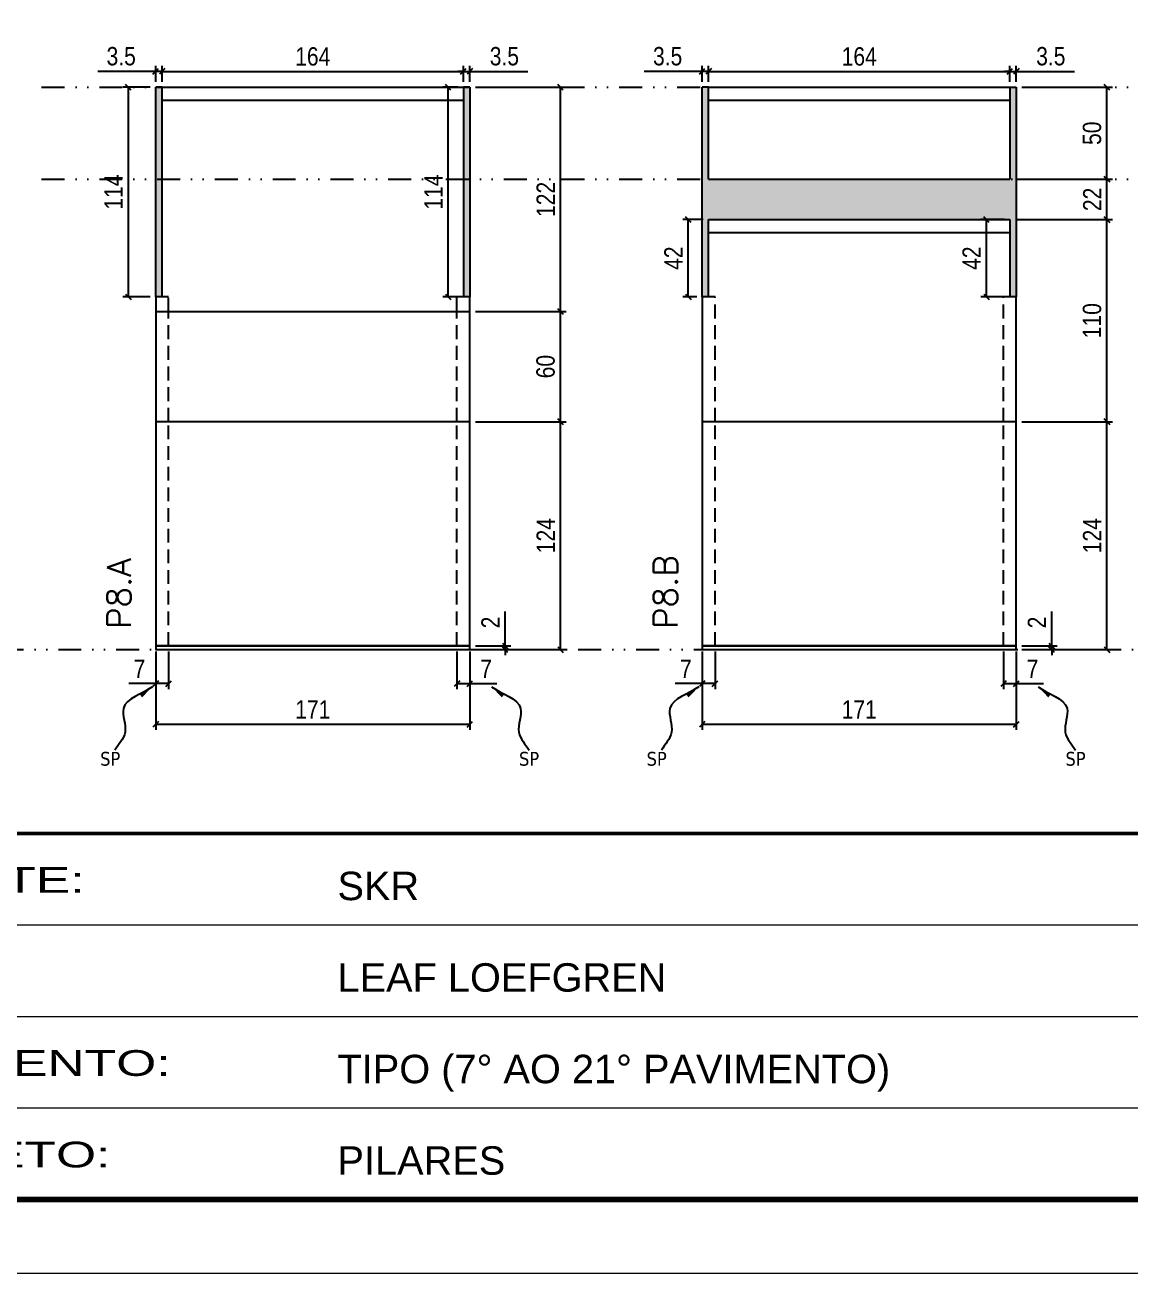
# Model space of a CAD drawing. Extents: x 14400 to 27878, y -21631 to 6985.
# Drawn here: x 19711 to 20312, y 3638 to 4317 of the extents above; entities that cross this region are included whole.
import ezdxf

# ---------------------------------------------------------------- set-up
doc = ezdxf.new("R2010")
doc.units = 0
for name, pattern in [('CONTINUO', [0]), ('DASHED', [0.75, 0.5, -0.25]), ('DIVIDE2', [0.625, 0.25, -0.125, 0, -0.125, 0, -0.125]), ('HIDDEN', [0.375, 0.25, -0.125])]:
    doc.linetypes.add(name, pattern=pattern)
for name, color, linetype in [('COTA', 241, 'Continuous'), ('Nível', 160, 'Continuous'), ('Painéis', 200, 'Continuous'), ('SARR_2.2x7', 40, 'Continuous'), ('Sarrafo de Pressão', 42, 'HIDDEN'), ('texto', 7, 'Continuous')]:
    doc.layers.add(name, color=color, linetype=linetype)
for name, color, linetype, lineweight in [('Folhas', 255, 'Continuous', 9), ('SARRAFO DE PRESSAO', 251, 'DASHED', 9), ('Texto Seção', 7, 'Continuous', 15)]:
    doc.layers.add(name, color=color, linetype=linetype, lineweight=lineweight)
doc.styles.add('ARIAL', font='arial.ttf')
doc.styles.add('COTA TECNICA', font='techl___.ttf', dxfattribs={"height": 10})
doc.styles.add('COTA TECNICA-50', font='techl___.ttf', dxfattribs={"height": 10})
doc.styles.add('REGUA-120', font='ROMANS.shx', dxfattribs={"height": 15})
doc.styles.get("Standard").update_dxf_attribs({"font": 'arial.ttf'})
doc.styles.add('Tecnologia', font='')
doc.styles.get('Tecnologia').set_extended_font_data('Forgotten Futurist')
doc.dimstyles.new('COTA PAINEL-50', dxfattribs={"dimtxt": 10, "dimasz": 3, "dimexe": 3, "dimexo": 3, "dimgap": 3, "dimtad": 1, "dimdec": 1, "dimzin": 12, "dimdsep": 46, "dimtxsty": 'COTA TECNICA-50', "dimblk1": 'OBLIQUE', "dimblk2": 'OBLIQUE', "dimsah": 1, "dimcen": 0.9, "dimclrd": 4, "dimclre": 4, "dimclrt": 240, "dimadec": 1, "dimazin": 3, "dimtfac": 1, "dimtdec": 1, "dimtmove": 0, "dimatfit": 3, "dimfxl": 1, "dimtolj": 1, "dimtzin": 12, "dimarcsym": 0})
doc.dimstyles.new('PAINEL', dxfattribs={"dimtxt": 10, "dimasz": 3, "dimexe": 3, "dimexo": 3, "dimgap": 3, "dimtad": 1, "dimdec": 1, "dimzin": 12, "dimdsep": 46, "dimtxsty": 'COTA TECNICA', "dimblk1": 'OBLIQUE', "dimblk2": 'OBLIQUE', "dimsah": 1, "dimcen": 0.9, "dimclrd": 4, "dimclre": 4, "dimclrt": 240, "dimadec": 1, "dimazin": 3, "dimtfac": 1, "dimtdec": 1, "dimtmove": 0, "dimatfit": 3, "dimfxl": 1, "dimtolj": 1, "dimtzin": 12, "dimarcsym": 0})
doc.dimstyles.get("Standard").update_dxf_attribs({"dimtxt": 0.18, "dimasz": 0.18, "dimexe": 0.18, "dimexo": 0.0625, "dimgap": 0.09, "dimtad": 0, "dimtih": 1, "dimtoh": 1, "dimdec": 4, "dimzin": 0, "dimdsep": 46, "dimtxsty": 'Standard', "dimcen": 0.09, "dimadec": 0, "dimazin": 0, "dimtfac": 1, "dimtdec": 4, "dimtofl": 0, "dimtmove": 0, "dimatfit": 3, "dimfxl": 1, "dimtolj": 1, "dimtzin": 0, "dimarcsym": 0})

# ---------------------------------------------------------------- blocks, each defined once
blk = doc.blocks.new('9999999999')
at = {"color": 30, "linetype": 'CONTINUO'}
for p, q in [((98564.56, 34379.64), (99583.98, 34379.64)), ((98564.56, 34329.83), (99487.98, 34329.83)), ((98564.56, 34280.02), (99487.98, 34280.02))]:
    blk.add_line(p, q, dxfattribs=at)
at = {"color": 30, "linetype": 'CONTINUO', "const_width": 2}
blk.add_lwpolyline([(99583.98, 34230.21), (99583.98, 34414.45, 0.414214), (99568.98, 34429.45), (98228.98, 34429.45, 0.414214), (98213.98, 34414.45), (98213.98, 34245.21, 0.414214), (98228.98, 34230.21), (99583.98, 34230.21)], format="xyb", dxfattribs=at)
at = {"layer": 'Folhas'}
blk.add_lwpolyline([(98138.98, 34190.21), (99623.98, 34190.21), (99623.98, 35240.21), (98138.98, 35240.21)], close=True, dxfattribs=at)
at = {"layer": 'Folhas', "color": 30, "const_width": 3}
blk.add_lwpolyline([(98213.98, 34230.21), (99583.98, 34230.21), (99583.98, 35200.21), (98213.98, 35200.21)], close=True, dxfattribs=at)
at = {"color": 7, "linetype": 'Continuous', "ltscale": 5, "style": 'ARIAL'}
for s, height, p in [('SKR', 15.483, (98837.68, 34393.13)), ('LEAF LOEFGREN', 15.4829, (98837.68, 34343.32)), ('TIPO (7° AO 21° PAVIMENTO)', 15.4829, (98837.68, 34293.51)), ('PILARES', 15.483, (98837.68, 34243.7))]:
    blk.add_text(s, height=height, dxfattribs=at).set_placement(p)
at = {"layer": 'Folhas', "color": 7, "style": 'Tecnologia', "width": 1.5}
for s, p in [('CLIENTE:', (98573.65, 34397.17)), ('PAVIMENTO:', (98573.65, 34297.5)), ('PROJETO:', (98573.65, 34247.69))]:
    blk.add_text(s, height=14, dxfattribs=at).set_placement(p)
blk = doc.blocks.new('_Oblique')
at = {"color": 0, "linetype": 'ByBlock', "lineweight": -2}
blk.add_line((-0.5, -0.5), (0.5, 0.5), dxfattribs=at)
blk = doc.blocks.new('*D1062')
at = {"layer": 'COTA', "color": 4, "lineweight": -2, "transparency": 16777216}
for p, q in [((19781.72, 3975.86), (19781.72, 3933.18)), ((19952.72, 3975.86), (19952.72, 3933.18)), ((19952.72, 3936.18), (19781.72, 3936.18))]:
    blk.add_line(p, q, dxfattribs=at)
at = {"layer": 'Defpoints', "color": 0, "transparency": 16777216}
for p in [(19781.72, 3978.86), (19952.72, 3978.86), (19781.72, 3936.18)]:
    blk.add_point(p, dxfattribs=at)
at = {"layer": 'COTA', "color": 4, "lineweight": -2, "transparency": 16777216, "xscale": 3, "yscale": 3, "zscale": 3, "rotation": 180}
blk.add_blockref('_Oblique', (19781.72, 3936.18), dxfattribs=at)
at = {"layer": 'COTA', "color": 4, "lineweight": -2, "transparency": 16777216, "xscale": 3, "yscale": 3, "zscale": 3}
blk.add_blockref('_Oblique', (19952.72, 3936.18), dxfattribs=at)
at = {"layer": 'COTA', "color": 240, "transparency": 16777216, "insert": (19867.22, 3944.26), "char_height": 10, "attachment_point": 5, "style": 'COTA TECNICA'}
blk.add_mtext('\\A1;171', dxfattribs=at)
blk = doc.blocks.new('*D1063')
at = {"layer": 'COTA', "color": 4, "lineweight": -2, "transparency": 16777216}
for p, q in [((19945.72, 3975.86), (19945.72, 3955.35)), ((19952.72, 3973.86), (19952.72, 3955.35)), ((19945.72, 3958.35), (19952.72, 3958.35)), ((19952.72, 3958.35), (19967.46, 3958.35))]:
    blk.add_line(p, q, dxfattribs=at)
at = {"layer": 'Defpoints', "color": 0, "transparency": 16777216}
for p in [(19945.72, 3978.86), (19952.72, 3976.86), (19952.72, 3958.35)]:
    blk.add_point(p, dxfattribs=at)
at = {"layer": 'COTA', "color": 4, "lineweight": -2, "transparency": 16777216, "xscale": 3, "yscale": 3, "zscale": 3, "rotation": 180}
blk.add_blockref('_Oblique', (19945.72, 3958.35), dxfattribs=at)
at = {"layer": 'COTA', "color": 4, "lineweight": -2, "transparency": 16777216, "xscale": 3, "yscale": 3, "zscale": 3}
blk.add_blockref('_Oblique', (19952.72, 3958.35), dxfattribs=at)
at = {"layer": 'COTA', "color": 240, "transparency": 16777216, "insert": (19961.59, 3966.42), "char_height": 10, "attachment_point": 5, "style": 'COTA TECNICA-50'}
blk.add_mtext('\\A1;7', dxfattribs=at)
blk = doc.blocks.new('*D1064')
at = {"layer": 'COTA', "color": 4, "lineweight": -2, "transparency": 16777216}
for p, q in [((19781.72, 3973.86), (19781.72, 3955.35)), ((19788.72, 3975.86), (19788.72, 3955.35)), ((19781.72, 3958.35), (19766.99, 3958.35)), ((19788.72, 3958.35), (19781.72, 3958.35))]:
    blk.add_line(p, q, dxfattribs=at)
at = {"layer": 'Defpoints', "color": 0, "transparency": 16777216}
for p in [(19781.72, 3976.86), (19788.72, 3978.86), (19781.72, 3958.35)]:
    blk.add_point(p, dxfattribs=at)
at = {"layer": 'COTA', "color": 4, "lineweight": -2, "transparency": 16777216, "xscale": 3, "yscale": 3, "zscale": 3, "rotation": 180}
blk.add_blockref('_Oblique', (19781.72, 3958.35), dxfattribs=at)
at = {"layer": 'COTA', "color": 4, "lineweight": -2, "transparency": 16777216, "xscale": 3, "yscale": 3, "zscale": 3}
blk.add_blockref('_Oblique', (19788.72, 3958.35), dxfattribs=at)
at = {"layer": 'COTA', "color": 240, "transparency": 16777216, "insert": (19772.86, 3966.42), "char_height": 10, "attachment_point": 5, "style": 'COTA TECNICA-50'}
blk.add_mtext('\\A1;7', dxfattribs=at)
blk = doc.blocks.new('*D1067')
at = {"layer": 'COTA', "color": 4, "linetype": 'ByBlock', "lineweight": -2, "transparency": 16777216}
for p, q in [((19955.72, 4100.86), (20005.09, 4100.86)), ((20002.09, 3976.86), (20002.09, 4100.86)), ((19955.72, 3976.86), (20005.09, 3976.86))]:
    blk.add_line(p, q, dxfattribs=at)
at = {"layer": 'Defpoints', "color": 0, "linetype": 'ByBlock', "transparency": 16777216}
for p in [(19952.72, 4100.86), (20002.09, 4100.86), (19952.72, 3976.86)]:
    blk.add_point(p, dxfattribs=at)
at = {"layer": 'COTA', "color": 4, "linetype": 'ByBlock', "lineweight": -2, "transparency": 16777216, "xscale": 3, "yscale": 3, "zscale": 3}
for p, rotation in [((20002.09, 4100.86), 90), ((20002.09, 3976.86), 270)]:
    blk.add_blockref('_Oblique', p, dxfattribs=dict(at, rotation=rotation))
at = {"layer": 'COTA', "color": 240, "linetype": 'ByBlock', "transparency": 16777216, "insert": (19994.02, 4038.86), "char_height": 10, "attachment_point": 5, "rotation": 90, "style": 'COTA TECNICA'}
blk.add_mtext('\\A1;124', dxfattribs=at)
blk = doc.blocks.new('*D1065')
at = {"layer": 'COTA', "color": 4, "lineweight": -2, "transparency": 16777216}
for p, q in [((19971.98, 3978.86), (19971.98, 3997.66)), ((19955.72, 3978.86), (19974.98, 3978.86)), ((19955.72, 3976.86), (19974.98, 3976.86)), ((19971.98, 3976.86), (19971.98, 3978.86)), ((19971.98, 3976.86), (19971.98, 3973.86))]:
    blk.add_line(p, q, dxfattribs=at)
at = {"layer": 'Defpoints', "color": 0, "transparency": 16777216}
for p in [(19952.72, 3978.86), (19952.72, 3976.86), (19971.98, 3976.86)]:
    blk.add_point(p, dxfattribs=at)
at = {"layer": 'COTA', "color": 4, "lineweight": -2, "transparency": 16777216, "xscale": 3, "yscale": 3, "zscale": 3}
for p, rotation in [((19971.98, 3978.86), 270), ((19971.98, 3976.86), 90)]:
    blk.add_blockref('_Oblique', p, dxfattribs=dict(at, rotation=rotation))
at = {"layer": 'COTA', "color": 240, "transparency": 16777216, "insert": (19963.98, 3991.61), "char_height": 10, "attachment_point": 5, "rotation": 90, "style": 'COTA TECNICA-50'}
blk.add_mtext('\\A1;2', dxfattribs=at)
blk = doc.blocks.new('*D1068')
at = {"layer": 'COTA', "color": 4, "linetype": 'ByBlock', "lineweight": -2, "transparency": 16777216}
for p, q in [((19955.72, 4100.86), (20005.09, 4100.86)), ((20002.09, 3976.86), (20002.09, 4100.86)), ((19955.72, 3976.86), (20005.09, 3976.86))]:
    blk.add_line(p, q, dxfattribs=at)
at = {"layer": 'Defpoints', "color": 0, "linetype": 'ByBlock', "transparency": 16777216}
for p in [(19952.72, 4100.86), (20002.09, 4100.86), (19952.72, 3976.86)]:
    blk.add_point(p, dxfattribs=at)
at = {"layer": 'COTA', "color": 4, "linetype": 'ByBlock', "lineweight": -2, "transparency": 16777216, "xscale": 3, "yscale": 3, "zscale": 3}
for p, rotation in [((20002.09, 4100.86), 90), ((20002.09, 3976.86), 270)]:
    blk.add_blockref('_Oblique', p, dxfattribs=dict(at, rotation=rotation))
at = {"layer": 'COTA', "color": 240, "linetype": 'ByBlock', "transparency": 16777216, "insert": (19994.02, 4038.86), "char_height": 10, "attachment_point": 5, "rotation": 90, "style": 'COTA TECNICA'}
blk.add_mtext('\\A1;124', dxfattribs=at)
blk = doc.blocks.new('*D1070')
at = {"layer": 'COTA', "color": 4, "lineweight": -2, "transparency": 16777216}
for p, q in [((20079.22, 3975.86), (20079.22, 3933.18)), ((20250.22, 3975.86), (20250.22, 3933.18)), ((20250.22, 3936.18), (20079.22, 3936.18))]:
    blk.add_line(p, q, dxfattribs=at)
at = {"layer": 'Defpoints', "color": 0, "transparency": 16777216}
for p in [(20079.22, 3978.86), (20250.22, 3978.86), (20079.22, 3936.18)]:
    blk.add_point(p, dxfattribs=at)
at = {"layer": 'COTA', "color": 4, "lineweight": -2, "transparency": 16777216, "xscale": 3, "yscale": 3, "zscale": 3, "rotation": 180}
blk.add_blockref('_Oblique', (20079.22, 3936.18), dxfattribs=at)
at = {"layer": 'COTA', "color": 4, "lineweight": -2, "transparency": 16777216, "xscale": 3, "yscale": 3, "zscale": 3}
blk.add_blockref('_Oblique', (20250.22, 3936.18), dxfattribs=at)
at = {"layer": 'COTA', "color": 240, "transparency": 16777216, "insert": (20164.72, 3944.26), "char_height": 10, "attachment_point": 5, "style": 'COTA TECNICA'}
blk.add_mtext('\\A1;171', dxfattribs=at)
blk = doc.blocks.new('*D1071')
at = {"layer": 'COTA', "color": 4, "lineweight": -2, "transparency": 16777216}
for p, q in [((20243.22, 3975.86), (20243.22, 3955.35)), ((20250.22, 3973.86), (20250.22, 3955.35)), ((20243.22, 3958.35), (20250.22, 3958.35)), ((20250.22, 3958.35), (20264.95, 3958.35))]:
    blk.add_line(p, q, dxfattribs=at)
at = {"layer": 'Defpoints', "color": 0, "transparency": 16777216}
for p in [(20243.22, 3978.86), (20250.22, 3976.86), (20250.22, 3958.35)]:
    blk.add_point(p, dxfattribs=at)
at = {"layer": 'COTA', "color": 4, "lineweight": -2, "transparency": 16777216, "xscale": 3, "yscale": 3, "zscale": 3, "rotation": 180}
blk.add_blockref('_Oblique', (20243.22, 3958.35), dxfattribs=at)
at = {"layer": 'COTA', "color": 4, "lineweight": -2, "transparency": 16777216, "xscale": 3, "yscale": 3, "zscale": 3}
blk.add_blockref('_Oblique', (20250.22, 3958.35), dxfattribs=at)
at = {"layer": 'COTA', "color": 240, "transparency": 16777216, "insert": (20259.09, 3966.42), "char_height": 10, "attachment_point": 5, "style": 'COTA TECNICA-50'}
blk.add_mtext('\\A1;7', dxfattribs=at)
blk = doc.blocks.new('*D1072')
at = {"layer": 'COTA', "color": 4, "lineweight": -2, "transparency": 16777216}
for p, q in [((20079.22, 3973.86), (20079.22, 3955.35)), ((20086.22, 3975.86), (20086.22, 3955.35)), ((20079.22, 3958.35), (20064.49, 3958.35)), ((20086.22, 3958.35), (20079.22, 3958.35))]:
    blk.add_line(p, q, dxfattribs=at)
at = {"layer": 'Defpoints', "color": 0, "transparency": 16777216}
for p in [(20079.22, 3976.86), (20086.22, 3978.86), (20079.22, 3958.35)]:
    blk.add_point(p, dxfattribs=at)
at = {"layer": 'COTA', "color": 4, "lineweight": -2, "transparency": 16777216, "xscale": 3, "yscale": 3, "zscale": 3, "rotation": 180}
blk.add_blockref('_Oblique', (20079.22, 3958.35), dxfattribs=at)
at = {"layer": 'COTA', "color": 4, "lineweight": -2, "transparency": 16777216, "xscale": 3, "yscale": 3, "zscale": 3}
blk.add_blockref('_Oblique', (20086.22, 3958.35), dxfattribs=at)
at = {"layer": 'COTA', "color": 240, "transparency": 16777216, "insert": (20070.35, 3966.42), "char_height": 10, "attachment_point": 5, "style": 'COTA TECNICA-50'}
blk.add_mtext('\\A1;7', dxfattribs=at)
blk = doc.blocks.new('*D1074')
at = {"layer": 'COTA', "color": 4, "linetype": 'ByBlock', "lineweight": -2, "transparency": 16777216}
for p, q in [((20253.22, 4100.86), (20302.59, 4100.86)), ((20299.59, 3976.86), (20299.59, 4100.86)), ((20253.22, 3976.86), (20302.59, 3976.86))]:
    blk.add_line(p, q, dxfattribs=at)
at = {"layer": 'Defpoints', "color": 0, "linetype": 'ByBlock', "transparency": 16777216}
for p in [(20250.22, 4100.86), (20299.59, 4100.86), (20250.22, 3976.86)]:
    blk.add_point(p, dxfattribs=at)
at = {"layer": 'COTA', "color": 4, "linetype": 'ByBlock', "lineweight": -2, "transparency": 16777216, "xscale": 3, "yscale": 3, "zscale": 3}
for p, rotation in [((20299.59, 4100.86), 90), ((20299.59, 3976.86), 270)]:
    blk.add_blockref('_Oblique', p, dxfattribs=dict(at, rotation=rotation))
at = {"layer": 'COTA', "color": 240, "linetype": 'ByBlock', "transparency": 16777216, "insert": (20291.51, 4038.86), "char_height": 10, "attachment_point": 5, "rotation": 90, "style": 'COTA TECNICA'}
blk.add_mtext('\\A1;124', dxfattribs=at)
blk = doc.blocks.new('*D1073')
at = {"layer": 'COTA', "color": 4, "lineweight": -2, "transparency": 16777216}
for p, q in [((20269.48, 3978.86), (20269.48, 3997.66)), ((20253.22, 3978.86), (20272.48, 3978.86)), ((20253.22, 3976.86), (20272.48, 3976.86)), ((20269.48, 3976.86), (20269.48, 3978.86)), ((20269.48, 3976.86), (20269.48, 3973.86))]:
    blk.add_line(p, q, dxfattribs=at)
at = {"layer": 'Defpoints', "color": 0, "transparency": 16777216}
for p in [(20250.22, 3978.86), (20250.22, 3976.86), (20269.48, 3976.86)]:
    blk.add_point(p, dxfattribs=at)
at = {"layer": 'COTA', "color": 4, "lineweight": -2, "transparency": 16777216, "xscale": 3, "yscale": 3, "zscale": 3}
for p, rotation in [((20269.48, 3978.86), 270), ((20269.48, 3976.86), 90)]:
    blk.add_blockref('_Oblique', p, dxfattribs=dict(at, rotation=rotation))
at = {"layer": 'COTA', "color": 240, "transparency": 16777216, "insert": (20261.48, 3991.61), "char_height": 10, "attachment_point": 5, "rotation": 90, "style": 'COTA TECNICA-50'}
blk.add_mtext('\\A1;2', dxfattribs=at)
blk = doc.blocks.new('*D1075')
at = {"layer": 'COTA', "color": 4, "linetype": 'ByBlock', "lineweight": -2, "transparency": 16777216}
for p, q in [((20253.22, 4100.86), (20302.59, 4100.86)), ((20299.59, 3976.86), (20299.59, 4100.86)), ((20253.22, 3976.86), (20302.59, 3976.86))]:
    blk.add_line(p, q, dxfattribs=at)
at = {"layer": 'Defpoints', "color": 0, "linetype": 'ByBlock', "transparency": 16777216}
for p in [(20250.22, 4100.86), (20299.59, 4100.86), (20250.22, 3976.86)]:
    blk.add_point(p, dxfattribs=at)
at = {"layer": 'COTA', "color": 4, "linetype": 'ByBlock', "lineweight": -2, "transparency": 16777216, "xscale": 3, "yscale": 3, "zscale": 3}
for p, rotation in [((20299.59, 4100.86), 90), ((20299.59, 3976.86), 270)]:
    blk.add_blockref('_Oblique', p, dxfattribs=dict(at, rotation=rotation))
at = {"layer": 'COTA', "color": 240, "linetype": 'ByBlock', "transparency": 16777216, "insert": (20291.51, 4038.86), "char_height": 10, "attachment_point": 5, "rotation": 90, "style": 'COTA TECNICA'}
blk.add_mtext('\\A1;124', dxfattribs=at)
blk = doc.blocks.new('*D1076')
at = {"layer": 'COTA', "color": 4, "lineweight": -2, "transparency": 16777216}
for p, q in [((20249.72, 4210.86), (20302.59, 4210.86)), ((20299.59, 4100.86), (20299.59, 4210.86)), ((20253.22, 4100.86), (20302.59, 4100.86))]:
    blk.add_line(p, q, dxfattribs=at)
at = {"layer": 'Defpoints', "color": 0, "transparency": 16777216}
for p in [(20246.72, 4210.86), (20299.59, 4210.86), (20250.22, 4100.86)]:
    blk.add_point(p, dxfattribs=at)
at = {"layer": 'COTA', "color": 4, "lineweight": -2, "transparency": 16777216, "xscale": 3, "yscale": 3, "zscale": 3}
for p, rotation in [((20299.59, 4210.86), 90), ((20299.59, 4100.86), 270)]:
    blk.add_blockref('_Oblique', p, dxfattribs=dict(at, rotation=rotation))
at = {"layer": 'COTA', "color": 240, "transparency": 16777216, "insert": (20291.48, 4155.86), "char_height": 10, "attachment_point": 5, "rotation": 90, "style": 'COTA TECNICA-50'}
blk.add_mtext('\\A1;110', dxfattribs=at)
blk = doc.blocks.new('*D2824')
at = {"layer": 'COTA', "color": 4, "lineweight": -2, "transparency": 16777216}
for p, q in [((19955.72, 4160.86), (20005.09, 4160.86)), ((20002.09, 4100.86), (20002.09, 4160.86)), ((19955.72, 4100.86), (20005.09, 4100.86))]:
    blk.add_line(p, q, dxfattribs=at)
at = {"layer": 'Defpoints', "color": 0, "transparency": 16777216}
for p in [(19952.72, 4160.86), (20002.09, 4160.86), (19952.72, 4100.86)]:
    blk.add_point(p, dxfattribs=at)
at = {"layer": 'COTA', "color": 4, "lineweight": -2, "transparency": 16777216, "xscale": 3, "yscale": 3, "zscale": 3}
for p, rotation in [((20002.09, 4160.86), 90), ((20002.09, 4100.86), 270)]:
    blk.add_blockref('_Oblique', p, dxfattribs=dict(at, rotation=rotation))
at = {"layer": 'COTA', "color": 240, "transparency": 16777216, "insert": (19993.99, 4130.86), "char_height": 10, "attachment_point": 5, "rotation": 90, "style": 'COTA TECNICA'}
blk.add_mtext('\\A1;60', dxfattribs=at)
blk = doc.blocks.new('*D2825')
at = {"layer": 'COTA', "color": 4, "lineweight": -2, "transparency": 16777216}
for p, q in [((19955.72, 4282.86), (20005.09, 4282.86)), ((20002.09, 4160.86), (20002.09, 4282.86)), ((19955.72, 4160.86), (20005.09, 4160.86))]:
    blk.add_line(p, q, dxfattribs=at)
at = {"layer": 'Defpoints', "color": 0, "transparency": 16777216}
for p in [(19952.72, 4282.86), (20002.09, 4282.86), (19952.72, 4160.86)]:
    blk.add_point(p, dxfattribs=at)
at = {"layer": 'COTA', "color": 4, "lineweight": -2, "transparency": 16777216, "xscale": 3, "yscale": 3, "zscale": 3}
for p, rotation in [((20002.09, 4282.86), 90), ((20002.09, 4160.86), 270)]:
    blk.add_blockref('_Oblique', p, dxfattribs=dict(at, rotation=rotation))
at = {"layer": 'COTA', "color": 240, "transparency": 16777216, "insert": (19994.03, 4221.86), "char_height": 10, "attachment_point": 5, "rotation": 90, "style": 'COTA TECNICA'}
blk.add_mtext('\\A1;122', dxfattribs=at)
blk = doc.blocks.new('*D2826')
at = {"layer": 'COTA', "color": 4, "lineweight": -2, "transparency": 16777216}
for p, q in [((19781.72, 4285.86), (19781.72, 4294.51)), ((19785.22, 4285.86), (19785.22, 4294.51)), ((19781.72, 4291.51), (19750.12, 4291.51)), ((19785.22, 4291.51), (19781.72, 4291.51)), ((19785.22, 4291.51), (19788.22, 4291.51))]:
    blk.add_line(p, q, dxfattribs=at)
at = {"layer": 'Defpoints', "color": 0, "transparency": 16777216}
for p in [(19781.72, 4291.51), (19781.72, 4282.86), (19785.22, 4282.86)]:
    blk.add_point(p, dxfattribs=at)
at = {"layer": 'COTA', "color": 4, "lineweight": -2, "transparency": 16777216, "xscale": 3, "yscale": 3, "zscale": 3}
blk.add_blockref('_Oblique', (19781.72, 4291.51), dxfattribs=at)
at = {"layer": 'COTA', "color": 4, "lineweight": -2, "transparency": 16777216, "xscale": 3, "yscale": 3, "zscale": 3, "rotation": 180}
blk.add_blockref('_Oblique', (19785.22, 4291.51), dxfattribs=at)
at = {"layer": 'COTA', "color": 240, "transparency": 16777216, "insert": (19762.92, 4299.72), "char_height": 10, "attachment_point": 5, "style": 'COTA TECNICA'}
blk.add_mtext('\\A1;3.5', dxfattribs=at)
blk = doc.blocks.new('*D2827')
at = {"layer": 'COTA', "color": 4, "lineweight": -2, "transparency": 16777216}
for p, q in [((19785.22, 4285.86), (19785.22, 4294.51)), ((19949.22, 4285.86), (19949.22, 4294.51)), ((19785.22, 4291.51), (19949.22, 4291.51))]:
    blk.add_line(p, q, dxfattribs=at)
at = {"layer": 'Defpoints', "color": 0, "transparency": 16777216}
for p in [(19949.22, 4291.51), (19785.22, 4282.86), (19949.22, 4282.86)]:
    blk.add_point(p, dxfattribs=at)
at = {"layer": 'COTA', "color": 4, "lineweight": -2, "transparency": 16777216, "xscale": 3, "yscale": 3, "zscale": 3, "rotation": 180}
blk.add_blockref('_Oblique', (19785.22, 4291.51), dxfattribs=at)
at = {"layer": 'COTA', "color": 4, "lineweight": -2, "transparency": 16777216, "xscale": 3, "yscale": 3, "zscale": 3}
blk.add_blockref('_Oblique', (19949.22, 4291.51), dxfattribs=at)
at = {"layer": 'COTA', "color": 240, "transparency": 16777216, "insert": (19867.22, 4299.61), "char_height": 10, "attachment_point": 5, "style": 'COTA TECNICA'}
blk.add_mtext('\\A1;164', dxfattribs=at)
blk = doc.blocks.new('*D2828')
at = {"layer": 'COTA', "color": 4, "lineweight": -2, "transparency": 16777216}
for p, q in [((19949.22, 4285.86), (19949.22, 4294.51)), ((19952.72, 4285.86), (19952.72, 4294.51)), ((19949.22, 4291.51), (19946.22, 4291.51)), ((19949.22, 4291.51), (19952.72, 4291.51)), ((19952.72, 4291.51), (19984.33, 4291.51))]:
    blk.add_line(p, q, dxfattribs=at)
at = {"layer": 'Defpoints', "color": 0, "transparency": 16777216}
for p in [(19952.72, 4291.51), (19949.22, 4282.86), (19952.72, 4282.86)]:
    blk.add_point(p, dxfattribs=at)
at = {"layer": 'COTA', "color": 4, "lineweight": -2, "transparency": 16777216, "xscale": 3, "yscale": 3, "zscale": 3}
blk.add_blockref('_Oblique', (19949.22, 4291.51), dxfattribs=at)
at = {"layer": 'COTA', "color": 4, "lineweight": -2, "transparency": 16777216, "xscale": 3, "yscale": 3, "zscale": 3, "rotation": 180}
blk.add_blockref('_Oblique', (19952.72, 4291.51), dxfattribs=at)
at = {"layer": 'COTA', "color": 240, "transparency": 16777216, "insert": (19971.53, 4299.72), "char_height": 10, "attachment_point": 5, "style": 'COTA TECNICA'}
blk.add_mtext('\\A1;3.5', dxfattribs=at)
blk = doc.blocks.new('*D2829')
at = {"layer": 'COTA', "color": 4, "lineweight": -2, "transparency": 16777216}
for p, q in [((19778.72, 4282.86), (19763.83, 4282.86)), ((19766.83, 4168.86), (19766.83, 4282.86)), ((19778.72, 4168.86), (19763.83, 4168.86))]:
    blk.add_line(p, q, dxfattribs=at)
at = {"layer": 'Defpoints', "color": 0, "transparency": 16777216}
for p in [(19766.83, 4282.86), (19781.72, 4282.86), (19781.72, 4168.86)]:
    blk.add_point(p, dxfattribs=at)
at = {"layer": 'COTA', "color": 4, "lineweight": -2, "transparency": 16777216, "xscale": 3, "yscale": 3, "zscale": 3}
for p, rotation in [((19766.83, 4282.86), 90), ((19766.83, 4168.86), 270)]:
    blk.add_blockref('_Oblique', p, dxfattribs=dict(at, rotation=rotation))
at = {"layer": 'COTA', "color": 240, "transparency": 16777216, "insert": (19758.75, 4225.86), "char_height": 10, "attachment_point": 5, "rotation": 90, "style": 'COTA TECNICA'}
blk.add_mtext('\\A1;114', dxfattribs=at)
blk = doc.blocks.new('*D2830')
at = {"layer": 'COTA', "color": 4, "lineweight": -2, "transparency": 16777216}
for p, q in [((19946.22, 4282.86), (19937.95, 4282.86)), ((19940.95, 4168.86), (19940.95, 4282.86)), ((19946.22, 4168.86), (19937.95, 4168.86))]:
    blk.add_line(p, q, dxfattribs=at)
at = {"layer": 'Defpoints', "color": 0, "transparency": 16777216}
for p in [(19940.95, 4282.86), (19949.22, 4282.86), (19949.22, 4168.86)]:
    blk.add_point(p, dxfattribs=at)
at = {"layer": 'COTA', "color": 4, "lineweight": -2, "transparency": 16777216, "xscale": 3, "yscale": 3, "zscale": 3}
for p, rotation in [((19940.95, 4282.86), 90), ((19940.95, 4168.86), 270)]:
    blk.add_blockref('_Oblique', p, dxfattribs=dict(at, rotation=rotation))
at = {"layer": 'COTA', "color": 240, "transparency": 16777216, "insert": (19932.88, 4225.86), "char_height": 10, "attachment_point": 5, "rotation": 90, "style": 'COTA TECNICA'}
blk.add_mtext('\\A1;114', dxfattribs=at)
blk = doc.blocks.new('*D2831')
at = {"layer": 'COTA', "color": 4, "lineweight": -2, "transparency": 16777216}
for p, q in [((20249.72, 4232.86), (20302.59, 4232.86)), ((20299.59, 4210.86), (20299.59, 4232.86)), ((20249.72, 4210.86), (20302.59, 4210.86))]:
    blk.add_line(p, q, dxfattribs=at)
at = {"layer": 'Defpoints', "color": 0, "transparency": 16777216}
for p in [(20246.72, 4232.86), (20299.59, 4232.86), (20246.72, 4210.86)]:
    blk.add_point(p, dxfattribs=at)
at = {"layer": 'COTA', "color": 4, "lineweight": -2, "transparency": 16777216, "xscale": 3, "yscale": 3, "zscale": 3}
for p, rotation in [((20299.59, 4232.86), 90), ((20299.59, 4210.86), 270)]:
    blk.add_blockref('_Oblique', p, dxfattribs=dict(at, rotation=rotation))
at = {"layer": 'COTA', "color": 240, "transparency": 16777216, "insert": (20291.59, 4221.86), "char_height": 10, "attachment_point": 5, "rotation": 90, "style": 'COTA TECNICA'}
blk.add_mtext('\\A1;22', dxfattribs=at)
blk = doc.blocks.new('*D2832')
at = {"layer": 'COTA', "color": 4, "lineweight": -2, "transparency": 16777216}
for p, q in [((20253.22, 4282.86), (20302.59, 4282.86)), ((20299.59, 4232.86), (20299.59, 4282.86)), ((20249.72, 4232.86), (20302.59, 4232.86))]:
    blk.add_line(p, q, dxfattribs=at)
at = {"layer": 'Defpoints', "color": 0, "transparency": 16777216}
for p in [(20250.22, 4282.86), (20299.59, 4282.86), (20246.72, 4232.86)]:
    blk.add_point(p, dxfattribs=at)
at = {"layer": 'COTA', "color": 4, "lineweight": -2, "transparency": 16777216, "xscale": 3, "yscale": 3, "zscale": 3}
for p, rotation in [((20299.59, 4282.86), 90), ((20299.59, 4232.86), 270)]:
    blk.add_blockref('_Oblique', p, dxfattribs=dict(at, rotation=rotation))
at = {"layer": 'COTA', "color": 240, "transparency": 16777216, "insert": (20291.48, 4257.86), "char_height": 10, "attachment_point": 5, "rotation": 90, "style": 'COTA TECNICA'}
blk.add_mtext('\\A1;50', dxfattribs=at)
blk = doc.blocks.new('*D2833')
at = {"layer": 'COTA', "color": 4, "lineweight": -2, "transparency": 16777216}
for p, q in [((20079.22, 4285.86), (20079.22, 4294.51)), ((20082.72, 4285.86), (20082.72, 4294.51)), ((20079.22, 4291.51), (20047.61, 4291.51)), ((20082.72, 4291.51), (20079.22, 4291.51)), ((20082.72, 4291.51), (20085.72, 4291.51))]:
    blk.add_line(p, q, dxfattribs=at)
at = {"layer": 'Defpoints', "color": 0, "transparency": 16777216}
for p in [(20079.22, 4291.51), (20079.22, 4282.86), (20082.72, 4282.86)]:
    blk.add_point(p, dxfattribs=at)
at = {"layer": 'COTA', "color": 4, "lineweight": -2, "transparency": 16777216, "xscale": 3, "yscale": 3, "zscale": 3}
blk.add_blockref('_Oblique', (20079.22, 4291.51), dxfattribs=at)
at = {"layer": 'COTA', "color": 4, "lineweight": -2, "transparency": 16777216, "xscale": 3, "yscale": 3, "zscale": 3, "rotation": 180}
blk.add_blockref('_Oblique', (20082.72, 4291.51), dxfattribs=at)
at = {"layer": 'COTA', "color": 240, "transparency": 16777216, "insert": (20060.42, 4299.72), "char_height": 10, "attachment_point": 5, "style": 'COTA TECNICA'}
blk.add_mtext('\\A1;3.5', dxfattribs=at)
blk = doc.blocks.new('*D2834')
at = {"layer": 'COTA', "color": 4, "lineweight": -2, "transparency": 16777216}
for p, q in [((20082.72, 4285.86), (20082.72, 4294.51)), ((20246.72, 4285.86), (20246.72, 4294.51)), ((20082.72, 4291.51), (20246.72, 4291.51))]:
    blk.add_line(p, q, dxfattribs=at)
at = {"layer": 'Defpoints', "color": 0, "transparency": 16777216}
for p in [(20246.72, 4291.51), (20082.72, 4282.86), (20246.72, 4282.86)]:
    blk.add_point(p, dxfattribs=at)
at = {"layer": 'COTA', "color": 4, "lineweight": -2, "transparency": 16777216, "xscale": 3, "yscale": 3, "zscale": 3, "rotation": 180}
blk.add_blockref('_Oblique', (20082.72, 4291.51), dxfattribs=at)
at = {"layer": 'COTA', "color": 4, "lineweight": -2, "transparency": 16777216, "xscale": 3, "yscale": 3, "zscale": 3}
blk.add_blockref('_Oblique', (20246.72, 4291.51), dxfattribs=at)
at = {"layer": 'COTA', "color": 240, "transparency": 16777216, "insert": (20164.72, 4299.61), "char_height": 10, "attachment_point": 5, "style": 'COTA TECNICA'}
blk.add_mtext('\\A1;164', dxfattribs=at)
blk = doc.blocks.new('*D2835')
at = {"layer": 'COTA', "color": 4, "lineweight": -2, "transparency": 16777216}
for p, q in [((20246.72, 4285.86), (20246.72, 4294.51)), ((20250.22, 4285.86), (20250.22, 4294.51)), ((20246.72, 4291.51), (20243.72, 4291.51)), ((20246.72, 4291.51), (20250.22, 4291.51)), ((20250.22, 4291.51), (20281.82, 4291.51))]:
    blk.add_line(p, q, dxfattribs=at)
at = {"layer": 'Defpoints', "color": 0, "transparency": 16777216}
for p in [(20250.22, 4291.51), (20246.72, 4282.86), (20250.22, 4282.86)]:
    blk.add_point(p, dxfattribs=at)
at = {"layer": 'COTA', "color": 4, "lineweight": -2, "transparency": 16777216, "xscale": 3, "yscale": 3, "zscale": 3}
blk.add_blockref('_Oblique', (20246.72, 4291.51), dxfattribs=at)
at = {"layer": 'COTA', "color": 4, "lineweight": -2, "transparency": 16777216, "xscale": 3, "yscale": 3, "zscale": 3, "rotation": 180}
blk.add_blockref('_Oblique', (20250.22, 4291.51), dxfattribs=at)
at = {"layer": 'COTA', "color": 240, "transparency": 16777216, "insert": (20269.02, 4299.72), "char_height": 10, "attachment_point": 5, "style": 'COTA TECNICA'}
blk.add_mtext('\\A1;3.5', dxfattribs=at)
blk = doc.blocks.new('*D2836')
at = {"layer": 'COTA', "color": 4, "lineweight": -2, "transparency": 16777216}
for p, q in [((20079.72, 4210.86), (20068.63, 4210.86)), ((20071.63, 4168.86), (20071.63, 4210.86)), ((20076.22, 4168.86), (20068.63, 4168.86))]:
    blk.add_line(p, q, dxfattribs=at)
at = {"layer": 'Defpoints', "color": 0, "transparency": 16777216}
for p in [(20071.63, 4210.86), (20082.72, 4210.86), (20079.22, 4168.86)]:
    blk.add_point(p, dxfattribs=at)
at = {"layer": 'COTA', "color": 4, "lineweight": -2, "transparency": 16777216, "xscale": 3, "yscale": 3, "zscale": 3}
for p, rotation in [((20071.63, 4210.86), 90), ((20071.63, 4168.86), 270)]:
    blk.add_blockref('_Oblique', p, dxfattribs=dict(at, rotation=rotation))
at = {"layer": 'COTA', "color": 240, "transparency": 16777216, "insert": (20063.56, 4189.86), "char_height": 10, "attachment_point": 5, "rotation": 90, "style": 'COTA TECNICA'}
blk.add_mtext('\\A1;42', dxfattribs=at)
blk = doc.blocks.new('*D2837')
at = {"layer": 'COTA', "color": 4, "lineweight": -2, "transparency": 16777216}
for p, q in [((20243.72, 4210.86), (20230.97, 4210.86)), ((20233.97, 4168.86), (20233.97, 4210.86)), ((20243.72, 4168.86), (20230.97, 4168.86))]:
    blk.add_line(p, q, dxfattribs=at)
at = {"layer": 'Defpoints', "color": 0, "transparency": 16777216}
for p in [(20233.97, 4210.86), (20246.72, 4210.86), (20246.72, 4168.86)]:
    blk.add_point(p, dxfattribs=at)
at = {"layer": 'COTA', "color": 4, "lineweight": -2, "transparency": 16777216, "xscale": 3, "yscale": 3, "zscale": 3}
for p, rotation in [((20233.97, 4210.86), 90), ((20233.97, 4168.86), 270)]:
    blk.add_blockref('_Oblique', p, dxfattribs=dict(at, rotation=rotation))
at = {"layer": 'COTA', "color": 240, "transparency": 16777216, "insert": (20225.9, 4189.86), "char_height": 10, "attachment_point": 5, "rotation": 90, "style": 'COTA TECNICA'}
blk.add_mtext('\\A1;42', dxfattribs=at)

msp = doc.modelspace()

# ---------------------------------------------------------------- hatches: boundary and pattern name
at = {"layer": 'COTA'}
h = msp.add_hatch(dxfattribs=at)
h.set_pattern_fill('AR-CONC', color=256, scale=0.03)
h.paths.add_polyline_path([(19785.225, 4282.86), (19781.725, 4282.86), (19781.725, 4232.86), (19785.225, 4232.86)])
h.paths.add_polyline_path([(19785.225, 4232.86), (19781.725, 4232.86), (19781.725, 4168.86), (19785.225, 4168.86)])
h.paths.add_polyline_path([(19952.725, 4232.86), (19949.225, 4232.86), (19949.225, 4168.86), (19952.725, 4168.86)])
h.paths.add_polyline_path([(19952.725, 4282.86), (19949.225, 4282.86), (19949.225, 4232.86), (19952.725, 4232.86)])
h = msp.add_hatch(dxfattribs=at)
h.set_pattern_fill('AR-CONC', color=256, scale=0.03)
h.set_pattern_definition([(50, (11.99, 0), (5.4655401, -0.4781726), [0.5715, -6.2865]), (355, (11.99, 0), (-1.0573026, 5.7317054), [0.4572, -5.0292175]), (100.451445, (12.4456, -0.04), (4.4082374, 5.2535326), [0.4857003, -5.3427073]), (46.1842, (11.99, 1.524), (8.1323712, -1.2612698), [0.85725, -9.42975]), (96.635558, (12.668, 1.419), (7.122124, 7.4227837), [0.7285507, -8.0140682]), (351.18415, (11.99, 1.524), (7.122124, 7.4227837), [0.685799, -7.543792]), (21, (12.752, 1.143), (4.5484317, -3.0679559), [0.5715, -6.2865]), (326, (12.752, 1.143), (1.8540609, 5.525639), [0.4572, -5.0292]), (71.451445, (13.131, 0.8873), (6.4024926, 2.457683), [0.4857003, -5.3426981]), (37.5, (11.99, 0), (0.0926581, 2.53665117), [0, -4.96824, 0, -5.1054, 0, -5.04825]), (7.5, (11.99, 0), (2.00458988, 3.00541724), [0, -2.91084, 0, -4.85394, 0, -1.92405]), (327.5, (10.2908, 0), (4.06771786, -0.17186232), [0, -1.905, 0, -5.9436, 0, -7.8867]), (317.5, (9.529, 0), (4.44387544, 0.76279473), [0, -2.4765, 0, -3.94716, 0, -5.6007])])
h.paths.add_polyline_path([(20250.22, 4232.86), (20079.22, 4232.86), (20079.22, 4168.86), (20082.72, 4168.86), (20082.72, 4210.86), (20246.72, 4210.86), (20246.72, 4168.86), (20250.22, 4168.86)])
h.paths.add_polyline_path([(20250.22, 4282.86), (20246.72, 4282.86), (20246.72, 4232.86), (20250.22, 4232.86)])
h.paths.add_polyline_path([(20082.72, 4282.86), (20079.22, 4282.86), (20079.22, 4232.86), (20082.72, 4232.86)])

# ---------------------------------------------------------------- linework, layer by layer
for p, q in [((19781.725, 4168.86), (19781.725, 4282.86)), ((19785.225, 4282.86), (19781.725, 4282.86)), ((19952.725, 4282.86), (19949.225, 4282.86)), ((19952.725, 4282.86), (19952.725, 4168.86)), ((20079.22, 4168.86), (20079.22, 4282.86)), ((20082.72, 4282.86), (20079.22, 4282.86)), ((20246.72, 4282.86), (20250.22, 4282.86)), ((20250.22, 4282.86), (20250.22, 4168.86))]:
    msp.add_line(p, q, dxfattribs=at)
at = {"layer": 'Nível', "color": 4, "linetype": 'DIVIDE2', "ltscale": 50}
for p, q in [((19719.584, 4282.86), (20626.967, 4282.86)), ((19719.584, 4232.86), (20626.967, 4232.86)), ((19256.967, 3976.86), (20626.967, 3976.86))]:
    msp.add_line(p, q, dxfattribs=at)
at = {"layer": 'Painéis'}
for p, q in [((19785.225, 4282.86), (19949.225, 4282.86)), ((19785.225, 4168.86), (19785.225, 4282.86)), ((19949.225, 4282.86), (19949.225, 4168.86)), ((20082.72, 4282.86), (20246.72, 4282.86)), ((20082.72, 4232.86), (20082.72, 4282.86)), ((20246.72, 4282.86), (20246.72, 4232.86)), ((20082.72, 4232.86), (20246.72, 4232.86)), ((20082.72, 4210.86), (20246.72, 4210.86)), ((20082.72, 4168.86), (20082.72, 4210.86)), ((20246.72, 4210.86), (20246.72, 4168.86)), ((19781.725, 4168.86), (19781.725, 3978.86)), ((19788.725, 4168.86), (19781.725, 4168.86)), ((19952.725, 4168.86), (19945.725, 4168.86)), ((19952.725, 3978.86), (19952.725, 4168.86)), ((20079.22, 4168.86), (20079.22, 3978.86)), ((20086.22, 4168.86), (20079.22, 4168.86)), ((20250.22, 4168.86), (20243.22, 4168.86)), ((20250.22, 3978.86), (20250.22, 4168.86)), ((19781.725, 4160.86), (19952.725, 4160.86)), ((19952.725, 4100.86), (19781.725, 4100.86)), ((20250.22, 4100.86), (20079.22, 4100.86)), ((19781.725, 3978.86), (19952.725, 3978.86)), ((20079.22, 3978.86), (20250.22, 3978.86))]:
    msp.add_line(p, q, dxfattribs=at)
for points in [[(19952.725, 3978.86), (19781.725, 3978.86), (19781.725, 3976.86), (19952.725, 3976.86)], [(20250.22, 3978.86), (20079.22, 3978.86), (20079.22, 3976.86), (20250.22, 3976.86)]]:
    msp.add_lwpolyline(points, close=True, dxfattribs=at)
at = {"layer": 'SARR_2.2x7'}
for p, q in [((19785.225, 4275.86), (19949.225, 4275.86)), ((20082.72, 4275.86), (20246.72, 4275.86)), ((20082.72, 4203.86), (20246.72, 4203.86))]:
    msp.add_line(p, q, dxfattribs=at)
at = {"layer": 'Sarrafo de Pressão', "ltscale": 30}
for p, q in [((19788.725, 4160.86), (19788.725, 4168.86)), ((19945.725, 4160.86), (19945.725, 4168.86)), ((20086.22, 4100.86), (20086.22, 4168.86)), ((20243.22, 4100.86), (20243.22, 4168.86)), ((19788.725, 4100.86), (19788.725, 4160.86)), ((19945.725, 4100.86), (19945.725, 4160.86)), ((19788.725, 3978.86), (19788.725, 4100.86)), ((19945.725, 3978.86), (19945.725, 4100.86)), ((20086.22, 3978.86), (20086.22, 4100.86)), ((20243.22, 3978.86), (20243.22, 4100.86))]:
    msp.add_line(p, q, dxfattribs=at)

# ---------------------------------------------------------------- block references
at = {"layer": 'SARRAFO DE PRESSAO', "color": 6, "linetype": 'ByBlock'}
msp.add_blockref('9999999999', (-78957.011, -30552.628), dxfattribs=at)

# ---------------------------------------------------------------- texts
at = {"layer": 'texto', "color": 0, "char_height": 7.5, "attachment_point": 5}
for insert in [(19756.948, 3917.369), (19984.972, 3917.369), (20054.442, 3917.369), (20282.467, 3917.369)]:
    msp.add_mtext('{\\fTahoma|b0|i0|c0|p34;\\C4;SP}', dxfattribs=dict(at, insert=insert))
at = {"layer": 'Texto Seção', "char_height": 13, "width": 285.32988, "attachment_point": 7, "rotation": 90, "style": 'REGUA-120'}
for s, insert in [('P8.A', (19768.254, 3988.112)), ('P8.B', (20065.749, 3988.112))]:
    msp.add_mtext(s, dxfattribs=dict(at, insert=insert))

# ---------------------------------------------------------------- dimensions: what is measured, and where the dimension line sits
at = {"layer": 'COTA'}
for base, p1, p2, dimstyle, picture, middle in [((19781.725, 4291.505), (19785.225, 4282.86), (19781.725, 4282.86), 'PAINEL', '*D2826', (19762.922, 4299.724)), ((19952.725, 4291.505), (19949.225, 4282.86), (19952.725, 4282.86), 'PAINEL', '*D2828', (19971.527, 4299.724)), ((20079.22, 4291.505), (20082.72, 4282.86), (20079.22, 4282.86), 'PAINEL', '*D2833', (20060.417, 4299.724)), ((20250.22, 4291.505), (20246.72, 4282.86), (20250.22, 4282.86), 'PAINEL', '*D2835', (20269.022, 4299.724)), ((19949.225, 4291.505), (19785.225, 4282.86), (19949.225, 4282.86), 'PAINEL', '*D2827', (19867.225, 4299.607)), ((20246.72, 4291.505), (20082.72, 4282.86), (20246.72, 4282.86), 'PAINEL', '*D2834', (20164.72, 4299.607)), ((19952.725, 3958.35), (19945.725, 3978.86), (19952.725, 3976.86), 'COTA PAINEL-50', '*D1063', (19961.59, 3966.423)), ((20250.22, 3958.35), (20243.22, 3978.86), (20250.22, 3976.86), 'COTA PAINEL-50', '*D1071', (20259.085, 3966.423))]:
    dim = msp.add_linear_dim(base=base, p1=p1, p2=p2, dimstyle=dimstyle, dxfattribs=at)
    dim.commit()
    dim.dimension.update_dxf_attribs({"geometry": picture, "text_midpoint": middle})
for base, p1, p2, angle, dimstyle, picture, middle in [((19766.826, 4282.86), (19781.725, 4168.86), (19781.725, 4282.86), 90, 'PAINEL', '*D2829', (19758.753, 4225.86)), ((19940.953, 4282.86), (19949.225, 4168.86), (19949.225, 4282.86), 90, 'PAINEL', '*D2830', (19932.88, 4225.86)), ((20299.587, 4282.86), (20246.72, 4232.86), (20250.22, 4282.86), 90, 'PAINEL', '*D2832', (20291.477, 4257.86)), ((20299.587, 4232.86), (20246.72, 4210.86), (20246.72, 4232.86), 90, 'PAINEL', '*D2831', (20291.587, 4221.86)), ((20071.631, 4210.86), (20079.22, 4168.86), (20082.72, 4210.86), 90, 'PAINEL', '*D2836', (20063.558, 4189.86)), ((20233.97, 4210.86), (20246.72, 4168.86), (20246.72, 4210.86), 90, 'PAINEL', '*D2837', (20225.896, 4189.86)), ((20299.587, 4210.86), (20250.22, 4100.86), (20246.72, 4210.86), 90, 'COTA PAINEL-50', '*D1076', (20291.485, 4155.86)), ((20002.092, 4160.86), (19952.725, 4100.86), (19952.725, 4160.86), 90, 'PAINEL', '*D2824', (19993.99, 4130.86)), ((19781.725, 3958.35), (19788.725, 3978.86), (19781.725, 3976.86), 180, 'COTA PAINEL-50', '*D1064', (19772.859, 3966.423)), ((20079.22, 3958.35), (20086.22, 3978.86), (20079.22, 3976.86), 180, 'COTA PAINEL-50', '*D1072', (20070.354, 3966.423))]:
    dim = msp.add_linear_dim(base=base, p1=p1, p2=p2, angle=angle, dimstyle=dimstyle, dxfattribs=at)
    dim.commit()
    dim.dimension.update_dxf_attribs({"geometry": picture, "text_midpoint": middle})
for base, p1, p2, angle, override, picture, middle in [((20002.092, 4282.86), (19952.725, 4160.86), (19952.725, 4282.86), 90, {"dimtmove": 1}, '*D2825', (19994.034, 4221.86)), ((19781.725, 3936.182), (19952.725, 3978.86), (19781.725, 3978.86), 180, {"dimarcsym": 2}, '*D1062', (19867.225, 3944.255)), ((20079.22, 3936.182), (20250.22, 3978.86), (20079.22, 3978.86), 180, {"dimarcsym": 2}, '*D1070', (20164.72, 3944.255))]:
    dim = msp.add_linear_dim(base=base, p1=p1, p2=p2, angle=angle, dimstyle='PAINEL', override=override, dxfattribs=at)
    dim.commit()
    dim.dimension.update_dxf_attribs({"geometry": picture, "text_midpoint": middle})
at = {"layer": 'COTA', "linetype": 'ByBlock'}
for p1, p2, picture, middle in [((19952.725, 3976.86), (19952.725, 4100.86), '*D1067', (19994.019, 4038.86)), ((19952.725, 3976.86), (19952.725, 4100.86), '*D1068', (19994.019, 4038.86)), ((20250.22, 3976.86), (20250.22, 4100.86), '*D1074', (20291.514, 4038.86)), ((20250.22, 3976.86), (20250.22, 4100.86), '*D1075', (20291.514, 4038.86))]:
    dim = msp.add_aligned_dim(p1=p1, p2=p2, distance=-49.367, dimstyle='PAINEL', dxfattribs=at)
    dim.commit()
    dim.dimension.update_dxf_attribs({"geometry": picture, "text_midpoint": middle})
at = {"layer": 'COTA'}
for base, p1, p2, picture, middle in [((19971.983, 3976.86), (19952.725, 3978.86), (19952.725, 3976.86), '*D1065', (19971.983, 3991.607)), ((20269.478, 3976.86), (20250.22, 3978.86), (20250.22, 3976.86), '*D1073', (20269.478, 3991.607))]:
    dim = msp.add_linear_dim(base=base, p1=p1, p2=p2, angle=90, dimstyle='COTA PAINEL-50', dxfattribs=at)
    dim.commit()
    dim.dimension.update_dxf_attribs({"geometry": picture, "text_midpoint": middle, "dimtype": 160})

# ---------------------------------------------------------------- leaders
at = {"layer": 'COTA', "path_type": 1}
for points in [[(19779.896, 3956.68), (19764.111, 3944.844), (19765.036, 3931.838), (19759.483, 3922.056)], [(19964.554, 3956.68), (19980.339, 3944.844), (19979.414, 3931.838), (19984.966, 3922.056)], [(20077.391, 3956.68), (20061.605, 3944.844), (20062.53, 3931.838), (20056.978, 3922.056)], [(20262.048, 3956.68), (20277.834, 3944.844), (20276.909, 3931.838), (20282.461, 3922.056)]]:
    msp.add_leader(points, dimstyle='Standard', override={"dimasz": 8}, dxfattribs=at)

doc.saveas('drawing.dxf')
